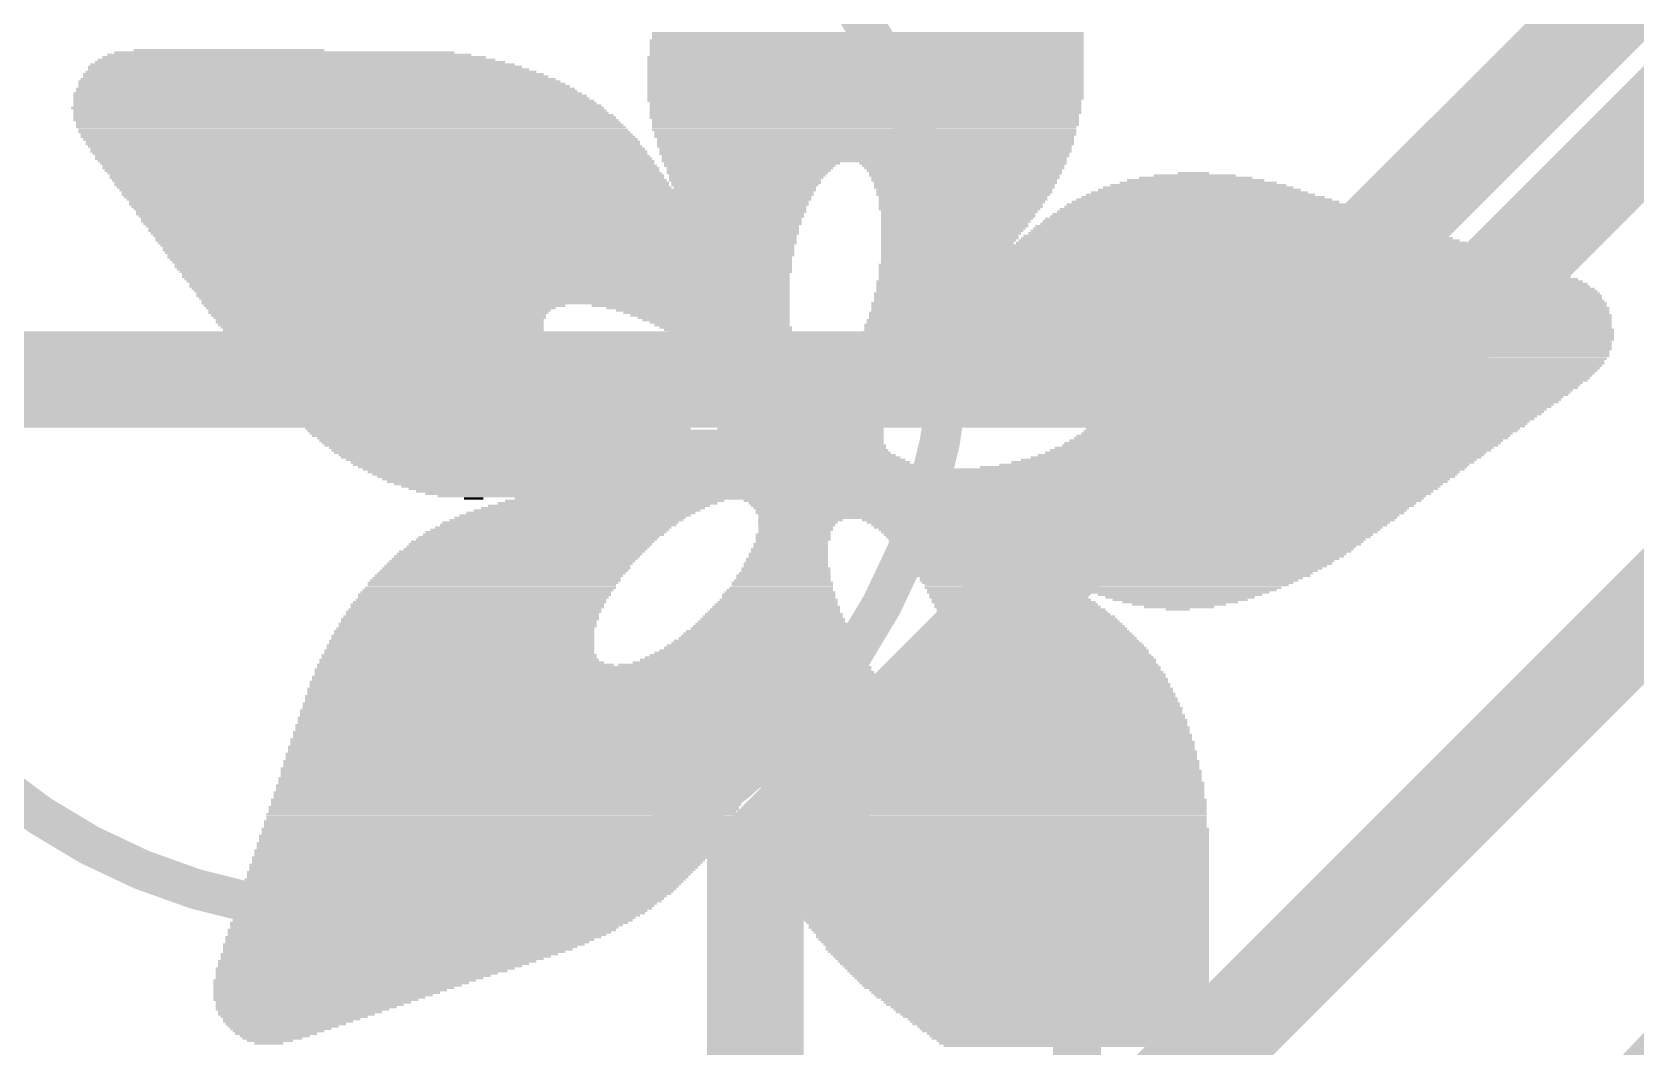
# Model space of a CAD drawing. Extents: x -21.9 to 21.9, y -25.4 to 25.4.
# Drawn here: x -12.95 to -7.88, y -4.65 to -1.44 of the extents above; entities that cross this region are included whole.
import ezdxf

# ---------------------------------------------------------------- set-up
doc = ezdxf.new("R2010")
doc.units = 0
for name, color, linetype in [('1', 12, 'CONTINUOUS'), ('16', 132, 'CONTINUOUS'), ('21', 253, 'CONTINUOUS'), ('52', 6, 'CONTINUOUS')]:
    doc.layers.add(name, color=color, linetype=linetype)

# ---------------------------------------------------------------- blocks, each defined once
blk = doc.blocks.new('RECT')
blk.add_solid([(-0.5, -0.5), (0.5, -0.5), (-0.5, 0.5), (0.5, 0.5)])

msp = doc.modelspace()

# ---------------------------------------------------------------- linework, layer by layer
at = {"layer": '1', "const_width": 0.3048}
for points in [[(-10.668, -4.064), (-6.096, 0.508)], [(-10.668, -11.938), (-10.668, -4.064)]]:
    msp.add_lwpolyline(points, dxfattribs=at)
at = {"layer": '1', "const_width": 0.1524}
for points in [[(-10.5918, -4.064, 1), (-10.7442, -4.064)], [(-10.7219, -4.0101, 1), (-10.6141, -4.1179)]]:
    msp.add_lwpolyline(points, format="xyb", dxfattribs=at)
at = {"layer": '16', "const_width": 0.3048}
for points in [[(-1.778, 2.794), (-10.922, -6.35)], [(-6.35, -0.254), (-8.636, -2.54)], [(-8.636, -2.54), (-14.986, -2.54)]]:
    msp.add_lwpolyline(points, dxfattribs=at)
at = {"layer": '16', "const_width": 0.1524}
for points in [[(-8.6899, -2.4861, 1), (-8.5821, -2.5939)], [(-8.636, -2.6162, 1), (-8.636, -2.4638)]]:
    msp.add_lwpolyline(points, format="xyb", dxfattribs=at)
at = {"layer": '21', "const_width": 0.127}
msp.add_lwpolyline([(-5.08, -1.778), (-10.16, -7.112)], dxfattribs=at)
at = {"layer": '52'}
for points, const_width in [([(-11.9, -4.23, 1), (-11.9, -0.53, 1), (-11.9, -4.23)], 0.127), ([(-9.6133, -4.5026, 1), (-9.6895, -4.5026)], 0.0762)]:
    msp.add_lwpolyline(points, format="xyb", dxfattribs=dict(at, const_width=const_width))
at = {"layer": '52', "const_width": 0.1524}
msp.add_lwpolyline([(-9.6514, -4.5026), (-9.6514, -5.5873)], dxfattribs=at)

# ---------------------------------------------------------------- block references
at = {"layer": '21'}
for p, xscale, yscale in [((-10.3162, -1.4681), 1.3716, 0.0076), ((-10.3124, -1.4453), 1.364, 0.0077), ((-10.3124, -1.4529), 1.364, 0.0076), ((-10.3124, -1.4605), 1.364, 0.0076), ((-12.126, -1.5214), 1.2115, 0.0077), ((-12.1412, -1.5138), 1.1506, 0.0076), ((-12.1564, -1.5062), 1.0744, 0.0076), ((-12.3317, -1.4986), 0.602, 0.0076), ((-10.32, -1.5214), 1.3792, 0.0077), ((-10.3162, -1.4757), 1.3716, 0.0076), ((-10.3162, -1.4834), 1.3716, 0.0077), ((-10.3162, -1.491), 1.3716, 0.0076), ((-10.3162, -1.4986), 1.3716, 0.0076), ((-10.3162, -1.5062), 1.3716, 0.0076), ((-10.3162, -1.5138), 1.3716, 0.0076), ((-12.065, -1.5748), 1.4554, 0.0076), ((-12.0726, -1.5672), 1.425, 0.0076), ((-12.0917, -1.5519), 1.3716, 0.0076), ((-12.0803, -1.5595), 1.3945, 0.0077), ((-12.0993, -1.5443), 1.3411, 0.0076), ((-12.1069, -1.5367), 1.2954, 0.0076), ((-12.1184, -1.5291), 1.2573, 0.0076), ((-10.32, -1.5291), 1.3792, 0.0076), ((-10.32, -1.5367), 1.3792, 0.0076), ((-10.32, -1.5443), 1.3792, 0.0076), ((-10.32, -1.5519), 1.3792, 0.0076), ((-10.32, -1.5595), 1.3792, 0.0077), ((-10.32, -1.5672), 1.3792, 0.0076), ((-10.32, -1.5748), 1.3792, 0.0076), ((-12.0269, -1.6205), 1.5774, 0.0076), ((-12.0459, -1.5977), 1.524, 0.0077), ((-12.0383, -1.6053), 1.5392, 0.0076), ((-12.0307, -1.6129), 1.5544, 0.0076), ((-12.0498, -1.59), 1.5011, 0.0076), ((-12.0574, -1.5824), 1.4707, 0.0076), ((-10.32, -1.5824), 1.3792, 0.0076), ((-10.32, -1.59), 1.3792, 0.0076), ((-10.32, -1.5977), 1.3792, 0.0077), ((-10.32, -1.6053), 1.3792, 0.0076), ((-10.32, -1.6129), 1.3792, 0.0076), ((-10.32, -1.6205), 1.3792, 0.0076), ((-12.0193, -1.6358), 1.6078, 0.0077), ((-12.0117, -1.6434), 1.6231, 0.0076), ((-12.0079, -1.651), 1.6307, 0.0076), ((-12.0003, -1.6586), 1.6459, 0.0076), ((-11.9964, -1.6662), 1.6536, 0.0076), ((-11.9888, -1.6739), 1.6688, 0.0077), ((-12.0231, -1.6281), 1.585, 0.0076), ((-10.32, -1.6281), 1.3792, 0.0076), ((-10.32, -1.6358), 1.3792, 0.0077), ((-10.32, -1.6434), 1.3792, 0.0076), ((-10.32, -1.651), 1.3792, 0.0076), ((-10.3238, -1.6586), 1.3716, 0.0076), ((-10.32, -1.6662), 1.364, 0.0076), ((-10.32, -1.6739), 1.364, 0.0077), ((-11.9888, -1.6815), 1.684, 0.0076), ((-11.9812, -1.6891), 1.684, 0.0076), ((-11.9774, -1.6967), 1.6917, 0.0076), ((-11.9698, -1.7043), 1.7069, 0.0076), ((-11.966, -1.712), 1.7145, 0.0077), ((-11.9622, -1.7196), 1.7221, 0.0076), ((-11.9545, -1.7272), 1.7222, 0.0076), ((-10.32, -1.6815), 1.364, 0.0076), ((-10.32, -1.6891), 1.364, 0.0076), ((-10.32, -1.6967), 1.364, 0.0076), ((-10.3238, -1.7043), 1.3564, 0.0076), ((-10.3238, -1.712), 1.3564, 0.0077), ((-10.32, -1.7196), 1.3488, 0.0076), ((-10.32, -1.7272), 1.3488, 0.0076), ((-11.9507, -1.7348), 1.7298, 0.0076), ((-11.9469, -1.7424), 1.7374, 0.0076), ((-11.9393, -1.7501), 1.7373, 0.0077), ((-11.9355, -1.7577), 1.7449, 0.0076), ((-11.9278, -1.7653), 1.745, 0.0076), ((-11.924, -1.7729), 1.7526, 0.0076), ((-10.3239, -1.7424), 1.3411, 0.0076), ((-10.3239, -1.7501), 1.3411, 0.0077), ((-10.32, -1.7348), 1.3488, 0.0076), ((-10.3201, -1.7577), 1.3335, 0.0076), ((-10.3201, -1.7653), 1.3335, 0.0076), ((-10.3239, -1.7729), 1.3259, 0.0076), ((-11.9164, -1.7805), 1.7526, 0.0076), ((-11.9088, -1.7882), 1.7526, 0.0077), ((-11.9088, -1.7958), 1.7526, 0.0076), ((-11.9012, -1.8034), 1.7526, 0.0076), ((-11.8935, -1.811), 1.7526, 0.0076), ((-11.8897, -1.8186), 1.7602, 0.0076), ((-11.8859, -1.8263), 1.7526, 0.0077), ((-10.32, -1.7805), 1.3182, 0.0076), ((-10.32, -1.7882), 1.3182, 0.0077), ((-10.32, -1.7958), 1.3182, 0.0076), ((-10.3238, -1.8034), 1.3106, 0.0076), ((-10.32, -1.811), 1.303, 0.0076), ((-10.32, -1.8186), 1.303, 0.0076), ((-10.3238, -1.8263), 1.2954, 0.0077), ((-11.8783, -1.8339), 1.7526, 0.0076), ((-11.8745, -1.8415), 1.7602, 0.0076), ((-11.8669, -1.8491), 1.7602, 0.0076), ((-11.8631, -1.8567), 1.7526, 0.0076), ((-11.8554, -1.8644), 1.7526, 0.0077), ((-11.8516, -1.872), 1.7602, 0.0076), ((-10.32, -1.8339), 1.2878, 0.0076), ((-10.3238, -1.8415), 1.2802, 0.0076), ((-10.3238, -1.8491), 1.2802, 0.0076), ((-10.6782, -1.8567), 0.5563, 0.0076), ((-10.6858, -1.8644), 0.541, 0.0077), ((-10.6858, -1.872), 0.5258, 0.0076), ((-10.0114, -1.8567), 0.6554, 0.0076), ((-10.0114, -1.8644), 0.64, 0.0077), ((-10.0076, -1.872), 0.6324, 0.0076), ((-11.8478, -1.8796), 1.7526, 0.0076), ((-11.8402, -1.8872), 1.7526, 0.0076), ((-11.8326, -1.8948), 1.7526, 0.0076), ((-11.8326, -1.9025), 1.7526, 0.0077), ((-11.825, -1.9101), 1.7526, 0.0076), ((-11.8173, -1.9177), 1.7526, 0.0076), ((-11.8173, -1.9253), 1.7526, 0.0076), ((-10.6896, -1.8796), 0.5182, 0.0076), ((-10.6934, -1.8872), 0.5106, 0.0076), ((-10.6934, -1.8948), 0.4953, 0.0076), ((-10.6972, -1.9025), 0.4876, 0.0077), ((-10.701, -1.9101), 0.48, 0.0076), ((-10.6972, -1.9177), 0.4724, 0.0076), ((-10.701, -1.9253), 0.4648, 0.0076), ((-10.0076, -1.8796), 0.6172, 0.0076), ((-10.0038, -1.8872), 0.6096, 0.0076), ((-10.0076, -1.8948), 0.602, 0.0076), ((-10.0038, -1.9025), 0.5944, 0.0077), ((-10.0076, -1.9101), 0.5868, 0.0076), ((-10.0038, -1.9177), 0.5791, 0.0076), ((-10.0076, -1.9253), 0.5715, 0.0076), ((-9.2684, -1.9253), 0.5563, 0.0076), ((-9.2684, -1.9177), 0.4953, 0.0076), ((-9.276, -1.9101), 0.4343, 0.0076), ((-9.276, -1.9025), 0.3581, 0.0077), ((-9.2798, -1.8948), 0.2591, 0.0076), ((-9.2837, -1.8872), 0.099, 0.0076), ((-11.8097, -1.9329), 1.7526, 0.0076), ((-11.5773, -1.9405), 2.2022, 0.0077), ((-11.5773, -1.9482), 2.187, 0.0076), ((-11.5773, -1.9558), 2.187, 0.0076), ((-11.5774, -1.9634), 2.1717, 0.0076), ((-11.5735, -1.971), 2.164, 0.0076), ((-11.5735, -1.9787), 2.1488, 0.0077), ((-10.701, -1.9329), 0.4496, 0.0076), ((-10.0076, -1.9329), 0.5715, 0.0076), ((-10.0076, -1.9405), 0.5562, 0.0077), ((-10.0076, -1.9482), 0.5562, 0.0076), ((-10.0114, -1.9558), 0.5486, 0.0076), ((-10.0114, -1.9634), 0.5334, 0.0076), ((-10.0114, -1.971), 0.5334, 0.0076), ((-10.0152, -1.9787), 0.5258, 0.0077), ((-9.2456, -1.9787), 0.8458, 0.0077), ((-9.2494, -1.971), 0.8078, 0.0076), ((-9.2532, -1.9634), 0.7696, 0.0076), ((-9.2608, -1.9558), 0.7239, 0.0076), ((-9.2646, -1.9482), 0.6858, 0.0076), ((-9.2646, -1.9405), 0.6401, 0.0077), ((-9.2684, -1.9329), 0.6019, 0.0076), ((-11.5735, -1.9863), 2.1488, 0.0076), ((-11.5735, -1.9939), 2.1336, 0.0076), ((-11.5697, -2.0015), 2.126, 0.0076), ((-11.5659, -2.0091), 2.1184, 0.0076), ((-11.5697, -2.0168), 2.1108, 0.0077), ((-11.5659, -2.0244), 2.1031, 0.0076), ((-10.0229, -2.0015), 0.5105, 0.0076), ((-10.019, -1.9863), 0.5182, 0.0076), ((-10.019, -1.9939), 0.5182, 0.0076), ((-10.0229, -2.0091), 0.4953, 0.0076), ((-10.0267, -2.0168), 0.4877, 0.0077), ((-10.0267, -2.0244), 0.4877, 0.0076), ((-9.2075, -2.0244), 1.0592, 0.0076), ((-9.219, -2.0168), 1.0211, 0.0077), ((-9.2227, -2.0091), 0.983, 0.0076), ((-9.2303, -2.0015), 0.9525, 0.0076), ((-9.2342, -1.9939), 0.9144, 0.0076), ((-9.2417, -1.9863), 0.8839, 0.0076), ((-11.5659, -2.032), 2.0879, 0.0076), ((-11.5659, -2.0396), 2.0879, 0.0076), ((-11.5621, -2.0472), 2.0803, 0.0076), ((-11.5621, -2.0549), 2.065, 0.0077), ((-11.5583, -2.0625), 2.0574, 0.0076), ((-11.5583, -2.0701), 2.0574, 0.0076), ((-11.5545, -2.0777), 2.0497, 0.0076), ((-10.0305, -2.032), 0.4801, 0.0076), ((-10.0343, -2.0396), 0.4725, 0.0076), ((-10.0381, -2.0472), 0.4648, 0.0076), ((-10.0381, -2.0549), 0.4648, 0.0077), ((-10.0419, -2.0625), 0.4572, 0.0076), ((-10.0457, -2.0701), 0.4496, 0.0076), ((-10.0495, -2.0777), 0.442, 0.0076), ((-9.158, -2.0777), 1.2954, 0.0076), ((-9.1693, -2.0701), 1.2573, 0.0076), ((-9.177, -2.0625), 1.2268, 0.0076), ((-9.1847, -2.0549), 1.1963, 0.0077), ((-9.1884, -2.0472), 1.1583, 0.0076), ((-9.196, -2.0396), 1.1277, 0.0076), ((-9.2036, -2.032), 1.0973, 0.0076), ((-11.5545, -2.0853), 2.0345, 0.0076), ((-11.5507, -2.093), 2.0269, 0.0077), ((-11.5507, -2.1006), 2.0269, 0.0076), ((-11.5469, -2.1082), 2.0193, 0.0076), ((-11.5469, -2.1158), 2.0041, 0.0076), ((-11.543, -2.1234), 1.9964, 0.0076), ((-11.543, -2.1311), 1.9964, 0.0077), ((-10.0572, -2.1006), 0.4267, 0.0076), ((-10.061, -2.1082), 0.4191, 0.0076), ((-10.0533, -2.0853), 0.4344, 0.0076), ((-10.0533, -2.093), 0.4344, 0.0077), ((-9.3332, -2.1158), 1.8745, 0.0076), ((-9.3218, -2.1234), 1.8974, 0.0076), ((-9.3065, -2.1311), 1.9279, 0.0077), ((-9.1313, -2.1082), 1.425, 0.0076), ((-9.1389, -2.1006), 1.3944, 0.0076), ((-9.1465, -2.093), 1.364, 0.0077), ((-9.1541, -2.0853), 1.3335, 0.0076), ((-11.5392, -2.1387), 1.9888, 0.0076), ((-11.5354, -2.1463), 1.9812, 0.0076), ((-11.5392, -2.1539), 1.9736, 0.0076), ((-11.5354, -2.1615), 1.966, 0.0076), ((-11.5316, -2.1692), 1.9584, 0.0077), ((-11.5278, -2.1768), 1.9507, 0.0076), ((-9.2418, -2.1768), 2.0726, 0.0076), ((-9.2951, -2.1387), 1.9507, 0.0076), ((-9.2837, -2.1463), 1.9736, 0.0076), ((-9.2722, -2.1539), 1.9965, 0.0076), ((-9.2608, -2.1615), 2.0193, 0.0076), ((-9.2494, -2.1692), 2.0422, 0.0077), ((-11.5278, -2.1844), 1.9507, 0.0076), ((-11.524, -2.192), 1.9431, 0.0076), ((-11.5202, -2.1996), 1.9355, 0.0076), ((-11.5202, -2.2073), 1.9203, 0.0077), ((-11.5202, -2.2149), 1.9203, 0.0076), ((-11.5164, -2.2225), 1.9127, 0.0076), ((-11.5125, -2.2301), 1.905, 0.0076), ((-9.1694, -2.2301), 2.2326, 0.0076), ((-9.1847, -2.2149), 2.1869, 0.0076), ((-9.2303, -2.1844), 2.0955, 0.0076), ((-9.2151, -2.192), 2.126, 0.0076), ((-9.2037, -2.1996), 2.1488, 0.0076), ((-9.1922, -2.2073), 2.1717, 0.0077), ((-9.1732, -2.2225), 2.2098, 0.0076), ((-11.5087, -2.2377), 1.8974, 0.0076), ((-11.5087, -2.2454), 1.8974, 0.0077), ((-11.5049, -2.253), 1.8898, 0.0076), ((-11.5011, -2.2606), 1.8822, 0.0076), ((-11.4973, -2.2682), 1.8746, 0.0076), ((-11.4973, -2.2758), 1.8746, 0.0076), ((-11.4935, -2.2835), 1.8669, 0.0077), ((-9.1465, -2.2682), 2.2936, 0.0076), ((-9.1427, -2.2758), 2.3012, 0.0076), ((-9.1427, -2.2835), 2.3012, 0.0077), ((-9.1504, -2.253), 2.2707, 0.0076), ((-9.1617, -2.2377), 2.2479, 0.0076), ((-9.1579, -2.2454), 2.2555, 0.0077), ((-9.1465, -2.2606), 2.2784, 0.0076), ((-11.4897, -2.2911), 1.8593, 0.0076), ((-11.4897, -2.2987), 1.8593, 0.0076), ((-11.8402, -2.3063), 1.143, 0.0076), ((-11.8517, -2.3139), 1.1049, 0.0076), ((-11.8555, -2.3216), 1.0821, 0.0077), ((-11.8593, -2.3292), 1.0745, 0.0076), ((-10.8725, -2.3063), 0.6249, 0.0076), ((-10.8496, -2.3139), 0.5792, 0.0076), ((-10.8344, -2.3216), 0.5487, 0.0077), ((-10.8229, -2.3292), 0.5258, 0.0076), ((-9.1389, -2.3292), 2.3394, 0.0076), ((-9.139, -2.2987), 2.3241, 0.0076), ((-9.139, -2.3063), 2.3241, 0.0076), ((-9.1351, -2.3139), 2.3318, 0.0076), ((-9.1351, -2.3216), 2.3318, 0.0077), ((-9.1389, -2.2911), 2.3088, 0.0076), ((-11.8593, -2.3368), 1.0591, 0.0076), ((-11.8555, -2.3444), 1.0515, 0.0076), ((-11.8555, -2.352), 1.0363, 0.0076), ((-11.8555, -2.3597), 1.0363, 0.0077), ((-11.8517, -2.3673), 1.0287, 0.0076), ((-11.8479, -2.3749), 1.0211, 0.0076), ((-11.844, -2.3825), 1.0134, 0.0076), ((-10.8115, -2.3368), 0.503, 0.0076), ((-10.8001, -2.3444), 0.4801, 0.0076), ((-10.7925, -2.352), 0.4649, 0.0076), ((-10.781, -2.3597), 0.442, 0.0077), ((-10.7734, -2.3673), 0.4268, 0.0076), ((-10.762, -2.3749), 0.4191, 0.0076), ((-10.7544, -2.3825), 0.4039, 0.0076), ((-9.1427, -2.3673), 2.3622, 0.0076), ((-9.1427, -2.3749), 2.3622, 0.0076), ((-9.1389, -2.3825), 2.3698, 0.0076), ((-9.1389, -2.352), 2.3546, 0.0076), ((-9.1389, -2.3597), 2.3546, 0.0077), ((-9.1351, -2.3368), 2.347, 0.0076), ((-9.1351, -2.3444), 2.347, 0.0076), ((-11.844, -2.3901), 1.0134, 0.0076), ((-11.8402, -2.3978), 1.0058, 0.0077), ((-11.8364, -2.4054), 0.9982, 0.0076), ((-11.8326, -2.413), 1.0058, 0.0076), ((-11.8288, -2.4206), 0.9982, 0.0076), ((-11.8212, -2.4282), 0.9983, 0.0076), ((-11.8173, -2.4359), 0.9906, 0.0077), ((-10.7467, -2.3901), 0.3886, 0.0076), ((-10.7429, -2.3978), 0.381, 0.0077), ((-10.7353, -2.4054), 0.3658, 0.0076), ((-10.7239, -2.413), 0.3581, 0.0076), ((-10.7201, -2.4206), 0.3505, 0.0076), ((-10.7125, -2.4282), 0.3353, 0.0076), ((-10.7087, -2.4359), 0.3277, 0.0077), ((-9.1579, -2.4359), 2.3927, 0.0077), ((-9.1541, -2.4206), 2.3851, 0.0076), ((-9.1541, -2.4282), 2.3851, 0.0076), ((-9.1466, -2.4054), 2.3851, 0.0076), ((-9.1466, -2.413), 2.3851, 0.0076), ((-9.1427, -2.3901), 2.3774, 0.0076), ((-9.1427, -2.3978), 2.3774, 0.0077), ((-11.8135, -2.4435), 0.9982, 0.0076), ((-11.8059, -2.4511), 0.9982, 0.0076), ((-11.8021, -2.4587), 0.9906, 0.0076), ((-11.7945, -2.4663), 0.9906, 0.0076), ((-11.7907, -2.474), 0.9982, 0.0077), ((-11.7831, -2.4816), 0.9983, 0.0076), ((-10.6972, -2.4435), 0.32, 0.0076), ((-10.6934, -2.4511), 0.3124, 0.0076), ((-10.6896, -2.4587), 0.3048, 0.0076), ((-10.6782, -2.4663), 0.2971, 0.0076), ((-10.6744, -2.474), 0.2895, 0.0077), ((-10.6667, -2.4816), 0.2896, 0.0076), ((-9.1847, -2.4816), 2.4003, 0.0076), ((-9.1771, -2.474), 2.4003, 0.0077), ((-9.1693, -2.4587), 2.4003, 0.0076), ((-9.1693, -2.4663), 2.4003, 0.0076), ((-9.1655, -2.4511), 2.3927, 0.0076), ((-9.1579, -2.4435), 2.3927, 0.0076), ((-11.7754, -2.4892), 0.9982, 0.0076), ((-11.7678, -2.4968), 0.9982, 0.0076), ((-11.764, -2.5044), 1.0058, 0.0076), ((-11.7564, -2.5121), 1.0058, 0.0077), ((-11.7488, -2.5197), 1.0059, 0.0076), ((-11.745, -2.5273), 1.0135, 0.0076), ((-11.7374, -2.5349), 1.0135, 0.0076), ((-10.6591, -2.4892), 0.2896, 0.0076), ((-10.6553, -2.4968), 0.282, 0.0076), ((-10.6477, -2.5044), 0.2819, 0.0076), ((-10.6401, -2.5121), 0.2819, 0.0077), ((-10.6286, -2.5197), 0.2896, 0.0076), ((-9.3942, -2.5273), 2.7432, 0.0076), ((-10.3429, -2.5349), 0.8306, 0.0076), ((-9.2227, -2.5197), 2.4155, 0.0076), ((-9.2113, -2.5121), 2.408, 0.0077), ((-9.2036, -2.5044), 2.4079, 0.0076), ((-9.196, -2.4968), 2.4079, 0.0076), ((-9.1884, -2.4892), 2.4079, 0.0076), ((-8.8799, -2.5349), 1.6993, 0.0076), ((-11.7297, -2.5425), 1.0134, 0.0076), ((-11.7183, -2.5501), 1.0211, 0.0077), ((-11.7107, -2.5578), 1.0211, 0.0076), ((-11.7031, -2.5654), 1.0363, 0.0076), ((-11.6955, -2.573), 1.0363, 0.0076), ((-11.684, -2.5806), 1.044, 0.0076), ((-11.6764, -2.5882), 1.0439, 0.0077), ((-10.381, -2.5501), 0.7391, 0.0077), ((-10.3619, -2.5425), 0.7772, 0.0076), ((-10.3924, -2.5578), 0.701, 0.0076), ((-10.4115, -2.573), 0.6477, 0.0076), ((-10.4, -2.5654), 0.6706, 0.0076), ((-10.4191, -2.5806), 0.6172, 0.0076), ((-10.4267, -2.5882), 0.602, 0.0077), ((-8.8646, -2.5425), 1.6536, 0.0076), ((-8.8608, -2.5501), 1.6154, 0.0077), ((-8.857, -2.5578), 1.5926, 0.0076), ((-8.8532, -2.5654), 1.5697, 0.0076), ((-8.8532, -2.573), 1.5393, 0.0076), ((-8.8532, -2.5806), 1.524, 0.0076), ((-8.8532, -2.5882), 1.5087, 0.0077), ((-11.665, -2.5959), 1.0515, 0.0076), ((-11.6573, -2.6035), 1.0516, 0.0076), ((-11.6459, -2.6111), 1.0592, 0.0076), ((-11.6345, -2.6187), 1.0668, 0.0076), ((-11.623, -2.6263), 1.0744, 0.0077), ((-11.6116, -2.634), 1.082, 0.0076), ((-10.4382, -2.6035), 0.5639, 0.0076), ((-10.4458, -2.6111), 0.5487, 0.0076), ((-10.4305, -2.5959), 0.5792, 0.0076), ((-10.4534, -2.6187), 0.5334, 0.0076), ((-10.4572, -2.6263), 0.5258, 0.0077), ((-10.4648, -2.634), 0.5106, 0.0076), ((-8.857, -2.5959), 1.4859, 0.0076), ((-8.857, -2.6035), 1.4707, 0.0076), ((-8.8608, -2.6111), 1.463, 0.0076), ((-8.8684, -2.6187), 1.4478, 0.0076), ((-8.8722, -2.6263), 1.4402, 0.0077), ((-8.8799, -2.634), 1.4249, 0.0076), ((-11.604, -2.6416), 1.0973, 0.0076), ((-11.5888, -2.6492), 1.1125, 0.0076), ((-11.5773, -2.6568), 1.1202, 0.0076), ((-11.5583, -2.6644), 1.1277, 0.0077), ((-11.5468, -2.6721), 1.1354, 0.0076), ((-11.5278, -2.6797), 1.1582, 0.0076), ((-11.5088, -2.6873), 1.1811, 0.0076), ((-10.5067, -2.6873), 0.503, 0.0076), ((-10.4991, -2.6797), 0.4877, 0.0076), ((-10.4915, -2.6721), 0.4877, 0.0076), ((-10.4801, -2.6568), 0.4953, 0.0076), ((-10.4839, -2.6644), 0.4877, 0.0077), ((-10.4725, -2.6492), 0.4953, 0.0076), ((-10.4686, -2.6416), 0.503, 0.0076), ((-8.9256, -2.6873), 1.3793, 0.0076), ((-8.9141, -2.6721), 1.3868, 0.0076), ((-8.9179, -2.6797), 1.3792, 0.0076), ((-8.9027, -2.6644), 1.3944, 0.0077), ((-8.8837, -2.6416), 1.4173, 0.0076), ((-8.8875, -2.6492), 1.4097, 0.0076), ((-8.8951, -2.6568), 1.3945, 0.0076), ((-11.4821, -2.6949), 1.2192, 0.0076), ((-11.1735, -2.7026), 1.8211, 0.0077), ((-11.1697, -2.7102), 1.8135, 0.0076), ((-11.1659, -2.7178), 1.8059, 0.0076), ((-11.1583, -2.7254), 1.7907, 0.0076), ((-11.1544, -2.733), 1.783, 0.0076), ((-11.1506, -2.7407), 1.7754, 0.0077), ((-10.5258, -2.6949), 0.5257, 0.0076), ((-9.0018, -2.7407), 1.3793, 0.0077), ((-8.9903, -2.733), 1.3716, 0.0076), ((-8.9751, -2.7254), 1.3716, 0.0076), ((-8.9675, -2.7178), 1.3716, 0.0076), ((-8.956, -2.7102), 1.364, 0.0076), ((-8.9446, -2.7026), 1.3716, 0.0077), ((-8.937, -2.6949), 1.3716, 0.0076), ((-11.143, -2.7483), 1.7755, 0.0076), ((-11.1354, -2.7559), 1.7603, 0.0076), ((-11.1277, -2.7635), 1.7602, 0.0076), ((-11.1201, -2.7711), 1.7602, 0.0076), ((-11.1049, -2.7788), 1.7602, 0.0077), ((-11.0935, -2.7864), 1.7679, 0.0076), ((-9.0855, -2.7864), 1.4249, 0.0076), ((-9.0704, -2.7788), 1.4097, 0.0077), ((-9.0551, -2.7711), 1.3944, 0.0076), ((-9.0399, -2.7635), 1.3945, 0.0076), ((-9.0284, -2.7559), 1.3868, 0.0076), ((-9.0094, -2.7483), 1.3792, 0.0076), ((-11.0782, -2.794), 1.7678, 0.0076), ((-11.063, -2.8016), 1.7679, 0.0076), ((-11.044, -2.8092), 1.7907, 0.0076), ((-11.0096, -2.8169), 1.8288, 0.0077), ((-10.1676, -2.8245), 3.4824, 0.0076), ((-10.1676, -2.8321), 3.4518, 0.0076), ((-10.1638, -2.8397), 3.429, 0.0076), ((-9.1884, -2.8169), 1.5393, 0.0077), ((-9.1541, -2.8092), 1.4859, 0.0076), ((-9.1275, -2.8016), 1.463, 0.0076), ((-9.1084, -2.794), 1.4402, 0.0076), ((-10.16, -2.8473), 3.4062, 0.0076), ((-10.16, -2.855), 3.3756, 0.0077), ((-10.1562, -2.8626), 3.3528, 0.0076), ((-10.1524, -2.8702), 3.3147, 0.0076), ((-10.1448, -2.8778), 3.2843, 0.0076), ((-10.1372, -2.8854), 3.2537, 0.0076), ((-10.1333, -2.8931), 3.2156, 0.0077), ((-10.1219, -2.9007), 3.1776, 0.0076), ((-10.1105, -2.9083), 3.1242, 0.0076), ((-11.5583, -2.9159), 0.0609, 0.0076), ((-11.162, -2.9388), 0.701, 0.0076), ((-11.1354, -2.9312), 0.6935, 0.0077), ((-11.1125, -2.9235), 0.6934, 0.0076), ((-9.9924, -2.9159), 2.8727, 0.0076), ((-9.6342, -2.9235), 2.1412, 0.0076), ((-9.6342, -2.9312), 2.1108, 0.0077), ((-9.6342, -2.9388), 2.0955, 0.0076), ((-11.284, -2.9921), 0.7467, 0.0076), ((-11.2649, -2.9845), 0.7392, 0.0076), ((-11.2535, -2.9769), 0.7315, 0.0076), ((-11.2383, -2.9693), 0.7315, 0.0077), ((-11.2192, -2.9616), 0.7239, 0.0076), ((-11.2002, -2.954), 0.7163, 0.0076), ((-11.1811, -2.9464), 0.7087, 0.0076), ((-9.638, -2.9464), 2.0726, 0.0076), ((-9.638, -2.954), 2.0574, 0.0076), ((-9.6418, -2.9616), 2.0498, 0.0076), ((-10.5258, -2.9845), 0.2667, 0.0076), ((-10.5334, -2.9921), 0.2515, 0.0076), ((-9.6456, -2.9693), 2.0269, 0.0077), ((-9.6494, -2.9769), 2.0193, 0.0076), ((-9.4894, -2.9845), 1.684, 0.0076), ((-9.4894, -2.9921), 1.6535, 0.0076), ((-11.3525, -3.0378), 0.762, 0.0076), ((-11.3373, -3.0302), 0.762, 0.0076), ((-11.3297, -3.0226), 0.762, 0.0076), ((-11.3182, -3.015), 0.7544, 0.0076), ((-11.3068, -3.0074), 0.7468, 0.0077), ((-11.2916, -2.9997), 0.7467, 0.0076), ((-10.5486, -3.0302), 0.2362, 0.0076), ((-10.5486, -3.0378), 0.2362, 0.0076), ((-10.5372, -2.9997), 0.2438, 0.0076), ((-10.541, -3.0074), 0.2362, 0.0077), ((-10.541, -3.015), 0.2362, 0.0076), ((-10.5448, -3.0226), 0.2286, 0.0076), ((-9.4856, -2.9997), 1.6307, 0.0076), ((-9.4894, -3.0074), 1.6078, 0.0077), ((-9.4856, -3.015), 1.585, 0.0076), ((-9.4856, -3.0226), 1.5697, 0.0076), ((-9.4894, -3.0302), 1.5469, 0.0076), ((-9.4894, -3.0378), 1.5316, 0.0076), ((-11.4135, -3.0912), 0.7772, 0.0076), ((-11.4059, -3.0836), 0.7773, 0.0077), ((-11.3944, -3.0759), 0.7696, 0.0076), ((-11.3868, -3.0683), 0.7696, 0.0076), ((-11.3792, -3.0607), 0.7696, 0.0076), ((-11.3716, -3.0531), 0.7696, 0.0076), ((-11.3601, -3.0455), 0.762, 0.0077), ((-10.5639, -3.0912), 0.2515, 0.0076), ((-10.5601, -3.0759), 0.2439, 0.0076), ((-10.5601, -3.0836), 0.2439, 0.0077), ((-10.5562, -3.0607), 0.2362, 0.0076), ((-10.5562, -3.0683), 0.2362, 0.0076), ((-10.5486, -3.0455), 0.2362, 0.0077), ((-10.5524, -3.0531), 0.2286, 0.0076), ((-9.4932, -3.0455), 1.5087, 0.0077), ((-9.4932, -3.0531), 1.4935, 0.0076), ((-9.4932, -3.0607), 1.4783, 0.0076), ((-9.497, -3.0683), 1.4555, 0.0076), ((-9.497, -3.0759), 1.4401, 0.0076), ((-9.497, -3.0836), 1.4249, 0.0077), ((-9.5008, -3.0912), 1.4021, 0.0076), ((-11.463, -3.1445), 0.7848, 0.0076), ((-11.4554, -3.1369), 0.7848, 0.0076), ((-11.4516, -3.1293), 0.7772, 0.0076), ((-11.444, -3.1217), 0.7773, 0.0077), ((-11.4364, -3.114), 0.7773, 0.0076), ((-11.4287, -3.1064), 0.7772, 0.0076), ((-11.4211, -3.0988), 0.7772, 0.0076), ((-10.5715, -3.1369), 0.2819, 0.0076), ((-10.5715, -3.1445), 0.2819, 0.0076), ((-10.5715, -3.1217), 0.2667, 0.0077), ((-10.5715, -3.1293), 0.2667, 0.0076), ((-10.5677, -3.1064), 0.2591, 0.0076), ((-10.5677, -3.114), 0.2591, 0.0076), ((-10.5639, -3.0988), 0.2515, 0.0076), ((-9.5008, -3.0988), 1.3869, 0.0076), ((-9.5085, -3.1064), 1.3716, 0.0076), ((-9.5123, -3.114), 1.3488, 0.0076), ((-9.5122, -3.1217), 1.3335, 0.0077), ((-9.5161, -3.1293), 1.3106, 0.0076), ((-9.5237, -3.1369), 1.2954, 0.0076), ((-9.5275, -3.1445), 1.2725, 0.0076), ((-11.4973, -3.1826), 0.7924, 0.0076), ((-11.5011, -3.1902), 0.7848, 0.0076), ((-11.4897, -3.175), 0.7925, 0.0076), ((-11.4859, -3.1674), 0.7849, 0.0076), ((-11.4783, -3.1598), 0.7849, 0.0077), ((-11.4707, -3.1521), 0.7849, 0.0076), ((-10.5829, -3.1826), 0.32, 0.0076), ((-10.5829, -3.1902), 0.32, 0.0076), ((-10.5829, -3.175), 0.3048, 0.0076), ((-10.5791, -3.1598), 0.2972, 0.0077), ((-10.5791, -3.1674), 0.2972, 0.0076), ((-10.5753, -3.1521), 0.2896, 0.0076), ((-9.5313, -3.1521), 1.2497, 0.0076), ((-9.5351, -3.1598), 1.2421, 0.0077), ((-9.5428, -3.1674), 1.2116, 0.0076), ((-9.5504, -3.175), 1.1964, 0.0076), ((-9.5542, -3.1826), 1.1734, 0.0076), ((-9.9047, -3.1902), 0.4572, 0.0076), ((-9.3256, -3.1902), 0.6858, 0.0076), ((-11.5393, -3.2436), 0.8001, 0.0076), ((-11.5354, -3.236), 0.7924, 0.0077), ((-11.524, -3.2207), 0.8001, 0.0076), ((-11.5278, -3.2283), 0.7925, 0.0076), ((-11.5202, -3.2131), 0.7925, 0.0076), ((-11.5126, -3.2055), 0.7925, 0.0076), ((-11.505, -3.1979), 0.7925, 0.0077), ((-10.5981, -3.2436), 0.381, 0.0076), ((-10.5943, -3.236), 0.3734, 0.0077), ((-10.5944, -3.2207), 0.3581, 0.0076), ((-10.5944, -3.2283), 0.3581, 0.0076), ((-10.5906, -3.2131), 0.3505, 0.0076), ((-10.5906, -3.2055), 0.3353, 0.0076), ((-10.5867, -3.1979), 0.3276, 0.0077), ((-9.8971, -3.1979), 0.4724, 0.0077), ((-9.8819, -3.2131), 0.4877, 0.0076), ((-9.8895, -3.2055), 0.4724, 0.0076), ((-9.8742, -3.2207), 0.4877, 0.0076), ((-9.8666, -3.2283), 0.5029, 0.0076), ((-9.859, -3.236), 0.503, 0.0077), ((-9.8514, -3.2436), 0.5182, 0.0076), ((-9.3256, -3.1979), 0.64, 0.0077), ((-9.3218, -3.2055), 0.602, 0.0076), ((-9.3256, -3.2131), 0.5638, 0.0076), ((-9.3256, -3.2207), 0.5182, 0.0076), ((-9.3256, -3.2283), 0.4724, 0.0076), ((-9.3256, -3.236), 0.4268, 0.0077), ((-9.3256, -3.2436), 0.3658, 0.0076), ((-11.5697, -3.2969), 0.8154, 0.0076), ((-11.5659, -3.2893), 0.8077, 0.0076), ((-11.5583, -3.2741), 0.8077, 0.0077), ((-11.5621, -3.2817), 0.8001, 0.0076), ((-11.5545, -3.2664), 0.8001, 0.0076), ((-11.5469, -3.2512), 0.8001, 0.0076), ((-11.5469, -3.2588), 0.8001, 0.0076), ((-10.6134, -3.2969), 0.4572, 0.0076), ((-10.6134, -3.2893), 0.442, 0.0076), ((-10.6096, -3.2817), 0.4343, 0.0076), ((-10.6096, -3.2741), 0.4191, 0.0077), ((-10.6058, -3.2664), 0.4115, 0.0076), ((-10.602, -3.2588), 0.4039, 0.0076), ((-10.602, -3.2512), 0.3887, 0.0076), ((-9.8438, -3.2512), 0.5181, 0.0076), ((-9.8399, -3.2588), 0.5257, 0.0076), ((-9.8285, -3.2664), 0.5334, 0.0076), ((-9.8247, -3.2741), 0.541, 0.0077), ((-9.8095, -3.2893), 0.5563, 0.0076), ((-9.8171, -3.2817), 0.541, 0.0076), ((-9.8056, -3.2969), 0.5639, 0.0076), ((-9.3294, -3.2512), 0.2972, 0.0076), ((-9.3294, -3.2588), 0.221, 0.0076), ((-9.3332, -3.2664), 0.0762, 0.0076), ((-11.5888, -3.335), 0.8229, 0.0076), ((-11.5888, -3.3426), 0.8229, 0.0076), ((-11.585, -3.3274), 0.8153, 0.0076), ((-11.5773, -3.3122), 0.8154, 0.0077), ((-11.5773, -3.3198), 0.8154, 0.0076), ((-11.5735, -3.3045), 0.8078, 0.0076), ((-10.6324, -3.3426), 0.5258, 0.0076), ((-10.6286, -3.335), 0.5182, 0.0076), ((-10.6249, -3.3274), 0.4953, 0.0076), ((-10.621, -3.3198), 0.4876, 0.0076), ((-10.6172, -3.3122), 0.48, 0.0077), ((-10.6172, -3.3045), 0.4648, 0.0076), ((-9.798, -3.3045), 0.5639, 0.0076), ((-9.7942, -3.3122), 0.5715, 0.0077), ((-9.7866, -3.3198), 0.5715, 0.0076), ((-9.7828, -3.3274), 0.5792, 0.0076), ((-9.779, -3.335), 0.5868, 0.0076), ((-9.7713, -3.3426), 0.5867, 0.0076), ((-11.604, -3.396), 0.8534, 0.0076), ((-11.6002, -3.3807), 0.8458, 0.0076), ((-11.6002, -3.3883), 0.8458, 0.0077), ((-11.5964, -3.3655), 0.8382, 0.0076), ((-11.5964, -3.3731), 0.8382, 0.0076), ((-11.5926, -3.3502), 0.8305, 0.0077), ((-11.5926, -3.3579), 0.8305, 0.0076), ((-10.6553, -3.396), 0.6324, 0.0076), ((-10.6477, -3.3883), 0.6172, 0.0077), ((-10.6477, -3.3807), 0.602, 0.0076), ((-10.6401, -3.3731), 0.5867, 0.0076), ((-10.6401, -3.3655), 0.5715, 0.0076), ((-10.6363, -3.3579), 0.5487, 0.0076), ((-10.6324, -3.3502), 0.541, 0.0077), ((-9.7675, -3.3502), 0.5943, 0.0077), ((-9.7637, -3.3579), 0.6019, 0.0076), ((-9.7561, -3.3655), 0.602, 0.0076), ((-9.7523, -3.3731), 0.6096, 0.0076), ((-9.7485, -3.3807), 0.6172, 0.0076), ((-9.7447, -3.3883), 0.6248, 0.0077), ((-9.7371, -3.396), 0.6248, 0.0076), ((-11.585, -3.4417), 0.9373, 0.0076), ((-11.1773, -3.4493), 1.7526, 0.0076), ((-11.604, -3.4264), 0.8839, 0.0077), ((-11.5964, -3.4341), 0.8991, 0.0076), ((-11.604, -3.4112), 0.8687, 0.0076), ((-11.604, -3.4188), 0.8687, 0.0076), ((-11.604, -3.4036), 0.8534, 0.0076), ((-10.7049, -3.4417), 0.7925, 0.0076), ((-10.6858, -3.4341), 0.7391, 0.0076), ((-10.6744, -3.4264), 0.7163, 0.0077), ((-10.6705, -3.4188), 0.6934, 0.0076), ((-10.6667, -3.4112), 0.6706, 0.0076), ((-10.6591, -3.4036), 0.6554, 0.0076), ((-9.7371, -3.4036), 0.6248, 0.0076), ((-9.7332, -3.4112), 0.6325, 0.0076), ((-9.7294, -3.4188), 0.6401, 0.0076), ((-9.7256, -3.4264), 0.6477, 0.0077), ((-9.7256, -3.4341), 0.6477, 0.0076), ((-9.718, -3.4417), 0.6477, 0.0076), ((-9.7142, -3.4493), 0.6553, 0.0076), ((-11.1735, -3.495), 1.8059, 0.0076), ((-11.1735, -3.4798), 1.7907, 0.0076), ((-11.1735, -3.4874), 1.7907, 0.0076), ((-11.1773, -3.4646), 1.7679, 0.0077), ((-11.1735, -3.4722), 1.7755, 0.0076), ((-11.1811, -3.4569), 1.7602, 0.0076), ((-9.7142, -3.4569), 0.6553, 0.0076), ((-9.7104, -3.4646), 0.663, 0.0077), ((-9.7066, -3.4722), 0.6706, 0.0076), ((-9.7066, -3.4798), 0.6706, 0.0076), ((-9.7028, -3.4874), 0.6782, 0.0076), ((-9.7028, -3.495), 0.6782, 0.0076), ((-11.1583, -3.5408), 1.8669, 0.0077), ((-11.1544, -3.5484), 1.8746, 0.0076), ((-11.1658, -3.5179), 1.8364, 0.0076), ((-11.162, -3.5255), 1.844, 0.0076), ((-11.1582, -3.5331), 1.8516, 0.0076), ((-11.1697, -3.5027), 1.8135, 0.0077), ((-11.1658, -3.5103), 1.8212, 0.0076), ((-9.6951, -3.5408), 0.7087, 0.0077), ((-9.6913, -3.5484), 0.7163, 0.0076), ((-9.699, -3.5027), 0.6858, 0.0077), ((-9.699, -3.5103), 0.6858, 0.0076), ((-9.6952, -3.5179), 0.6934, 0.0076), ((-9.6952, -3.5255), 0.6934, 0.0076), ((-9.6913, -3.5331), 0.7011, 0.0076), ((-11.1354, -3.5865), 1.9431, 0.0076), ((-10.7087, -3.6017), 2.7965, 0.0076), ((-11.1239, -3.5941), 1.966, 0.0076), ((-11.1354, -3.5789), 1.9279, 0.0077), ((-11.1468, -3.5636), 1.905, 0.0076), ((-11.143, -3.5712), 1.9126, 0.0076), ((-11.1506, -3.556), 1.8822, 0.0076), ((-9.7028, -3.5941), 0.7696, 0.0076), ((-9.6952, -3.5865), 0.7544, 0.0076), ((-9.6913, -3.5789), 0.7467, 0.0077), ((-9.6913, -3.5636), 0.7315, 0.0076), ((-9.6913, -3.5712), 0.7315, 0.0076), ((-9.6913, -3.556), 0.7163, 0.0076), ((-10.7124, -3.6322), 2.8194, 0.0076), ((-10.7086, -3.6398), 2.827, 0.0076), ((-10.7086, -3.6474), 2.827, 0.0076), ((-10.7125, -3.6093), 2.8041, 0.0076), ((-10.7086, -3.617), 2.8118, 0.0077), ((-10.7086, -3.6246), 2.8118, 0.0076), ((-11.4021, -3.7008), 1.4859, 0.0076), ((-10.7125, -3.6779), 2.8499, 0.0076), ((-10.7087, -3.6855), 2.8575, 0.0076), ((-10.7087, -3.6932), 2.8575, 0.0077), ((-10.7125, -3.6551), 2.8347, 0.0077), ((-10.7087, -3.6627), 2.8423, 0.0076), ((-10.7087, -3.6703), 2.8423, 0.0076), ((-9.9657, -3.7008), 1.3716, 0.0076), ((-11.4135, -3.7465), 1.4935, 0.0076), ((-11.4173, -3.7541), 1.4859, 0.0076), ((-11.4059, -3.7236), 1.4935, 0.0076), ((-11.4097, -3.7313), 1.4859, 0.0077), ((-11.4097, -3.7389), 1.4859, 0.0076), ((-11.4021, -3.7084), 1.4859, 0.0076), ((-11.4021, -3.716), 1.4859, 0.0076), ((-9.9581, -3.7465), 1.3869, 0.0076), ((-9.9581, -3.7541), 1.3869, 0.0076), ((-9.9657, -3.7084), 1.3716, 0.0076), ((-9.9619, -3.716), 1.3792, 0.0076), ((-9.9619, -3.7236), 1.3792, 0.0076), ((-9.9619, -3.7313), 1.3792, 0.0077), ((-9.9619, -3.7389), 1.3792, 0.0076), ((-11.4288, -3.7998), 1.4935, 0.0076), ((-11.425, -3.777), 1.4859, 0.0076), ((-11.425, -3.7846), 1.4859, 0.0076), ((-11.425, -3.7922), 1.4859, 0.0076), ((-11.4211, -3.7694), 1.4936, 0.0077), ((-11.4173, -3.7617), 1.4859, 0.0076), ((-9.9581, -3.7617), 1.3869, 0.0076), ((-9.9581, -3.7694), 1.3869, 0.0077), ((-9.9543, -3.777), 1.3945, 0.0076), ((-9.9543, -3.7846), 1.3945, 0.0076), ((-9.9543, -3.7922), 1.3945, 0.0076), ((-9.9543, -3.7998), 1.3945, 0.0076), ((-11.444, -3.8456), 1.4935, 0.0077), ((-11.4478, -3.8532), 1.4859, 0.0076), ((-11.4364, -3.8227), 1.4935, 0.0076), ((-11.4402, -3.8303), 1.4859, 0.0076), ((-11.4402, -3.8379), 1.4859, 0.0076), ((-11.4326, -3.8075), 1.4859, 0.0077), ((-11.4326, -3.8151), 1.4859, 0.0076), ((-9.9543, -3.8075), 1.3945, 0.0077), ((-9.9505, -3.8151), 1.4021, 0.0076), ((-9.9505, -3.8227), 1.4021, 0.0076), ((-9.9505, -3.8303), 1.4021, 0.0076), ((-9.9505, -3.8379), 1.4021, 0.0076), ((-9.9505, -3.8456), 1.4021, 0.0077), ((-9.9505, -3.8532), 1.4021, 0.0076), ((-11.4631, -3.8913), 1.4859, 0.0076), ((-11.4631, -3.8989), 1.4859, 0.0076), ((-11.4669, -3.9065), 1.4783, 0.0076), ((-11.4554, -3.8684), 1.4859, 0.0076), ((-11.4554, -3.876), 1.4859, 0.0076), ((-11.4554, -3.8837), 1.4859, 0.0077), ((-11.4478, -3.8608), 1.4859, 0.0076), ((-9.9505, -3.8608), 1.4021, 0.0076), ((-9.9466, -3.8684), 1.4097, 0.0076), ((-9.9466, -3.876), 1.4097, 0.0076), ((-9.9466, -3.8837), 1.4097, 0.0077), ((-9.9466, -3.8913), 1.4097, 0.0076), ((-9.9466, -3.8989), 1.4097, 0.0076), ((-9.9466, -3.9065), 1.4097, 0.0076), ((-11.4821, -3.937), 1.4783, 0.0076), ((-11.4821, -3.9446), 1.4783, 0.0076), ((-11.4859, -3.9522), 1.4707, 0.0076), ((-11.4707, -3.9141), 1.4859, 0.0076), ((-11.4745, -3.9218), 1.4783, 0.0077), ((-11.4745, -3.9294), 1.4783, 0.0076), ((-9.9466, -3.9141), 1.4097, 0.0076), ((-9.9428, -3.9218), 1.4021, 0.0077), ((-9.9428, -3.9294), 1.4021, 0.0076), ((-9.9428, -3.937), 1.4021, 0.0076), ((-9.9428, -3.9446), 1.4021, 0.0076), ((-9.9428, -3.9522), 1.4021, 0.0076), ((-11.5126, -4.0056), 1.4631, 0.0076), ((-11.5011, -3.9827), 1.4706, 0.0076), ((-11.5049, -3.9903), 1.463, 0.0076), ((-11.5087, -3.998), 1.4554, 0.0077), ((-11.4935, -3.9599), 1.4706, 0.0077), ((-11.4935, -3.9675), 1.4706, 0.0076), ((-11.4973, -3.9751), 1.463, 0.0076), ((-9.939, -3.9599), 1.4097, 0.0077), ((-9.9352, -3.9675), 1.402, 0.0076), ((-9.9352, -3.9751), 1.402, 0.0076), ((-9.9352, -3.9827), 1.402, 0.0076), ((-9.9352, -3.9903), 1.402, 0.0076), ((-9.9314, -3.998), 1.3944, 0.0077), ((-9.9314, -4.0056), 1.3944, 0.0076), ((-11.5392, -4.0513), 1.4402, 0.0076), ((-11.543, -4.0589), 1.4326, 0.0076), ((-11.5278, -4.0284), 1.4478, 0.0076), ((-11.5278, -4.0361), 1.4478, 0.0077), ((-11.5316, -4.0437), 1.4402, 0.0076), ((-11.5164, -4.0132), 1.4555, 0.0076), ((-11.5202, -4.0208), 1.4478, 0.0076), ((-9.9314, -4.0132), 1.3944, 0.0076), ((-9.9276, -4.0208), 1.3868, 0.0076), ((-9.9276, -4.0284), 1.3868, 0.0076), ((-9.9276, -4.0361), 1.3868, 0.0077), ((-9.9276, -4.0437), 1.3868, 0.0076), ((-9.9238, -4.0513), 1.3792, 0.0076), ((-9.9238, -4.0589), 1.3792, 0.0076), ((-11.5697, -4.097), 1.4097, 0.0076), ((-11.5735, -4.1046), 1.402, 0.0076), ((-11.5545, -4.0742), 1.4249, 0.0077), ((-11.5583, -4.0818), 1.4173, 0.0076), ((-11.5621, -4.0894), 1.4097, 0.0076), ((-11.5469, -4.0665), 1.4249, 0.0076), ((-9.92, -4.0665), 1.3716, 0.0076), ((-9.92, -4.0742), 1.3716, 0.0077), ((-9.92, -4.0818), 1.3716, 0.0076), ((-9.9162, -4.0894), 1.3639, 0.0076), ((-9.9162, -4.097), 1.3639, 0.0076), ((-9.9123, -4.1046), 1.3563, 0.0076), ((-11.6002, -4.1427), 1.3792, 0.0076), ((-11.604, -4.1504), 1.3716, 0.0077), ((-11.6078, -4.158), 1.364, 0.0076), ((-11.585, -4.1199), 1.3945, 0.0076), ((-11.5888, -4.1275), 1.3869, 0.0076), ((-11.5926, -4.1351), 1.3793, 0.0076), ((-11.5773, -4.1123), 1.3944, 0.0077), ((-9.9123, -4.1123), 1.3563, 0.0077), ((-9.9123, -4.1199), 1.3563, 0.0076), ((-9.9085, -4.1275), 1.3487, 0.0076), ((-9.9085, -4.1351), 1.3487, 0.0076), ((-9.9047, -4.1427), 1.3411, 0.0076), ((-9.9047, -4.1504), 1.3411, 0.0077), ((-9.9009, -4.158), 1.3335, 0.0076), ((-11.6345, -4.1885), 1.3411, 0.0077), ((-11.6421, -4.1961), 1.3259, 0.0076), ((-11.6459, -4.2037), 1.3182, 0.0076), ((-11.6231, -4.1732), 1.3487, 0.0076), ((-11.6154, -4.1656), 1.364, 0.0076), ((-11.6269, -4.1808), 1.3411, 0.0076), ((-9.9009, -4.1656), 1.3335, 0.0076), ((-9.8971, -4.1732), 1.3258, 0.0076), ((-9.8971, -4.1808), 1.3258, 0.0076), ((-9.8933, -4.1885), 1.3182, 0.0077), ((-9.8895, -4.1961), 1.3106, 0.0076), ((-9.8895, -4.2037), 1.3106, 0.0076), ((-11.6993, -4.257), 1.2573, 0.0076), ((-11.6764, -4.2342), 1.2878, 0.0076), ((-11.684, -4.2418), 1.2726, 0.0076), ((-11.6878, -4.2494), 1.265, 0.0076), ((-11.6535, -4.2113), 1.3182, 0.0076), ((-11.6611, -4.2189), 1.303, 0.0076), ((-11.6649, -4.2266), 1.2954, 0.0077), ((-9.8857, -4.2113), 1.303, 0.0076), ((-9.8857, -4.2189), 1.303, 0.0076), ((-9.8819, -4.2266), 1.2954, 0.0077), ((-9.878, -4.2342), 1.2877, 0.0076), ((-9.878, -4.2418), 1.2877, 0.0076), ((-9.8742, -4.2494), 1.2801, 0.0076), ((-9.8704, -4.257), 1.2725, 0.0076), ((-11.7488, -4.3028), 1.1887, 0.0077), ((-11.7602, -4.3104), 1.1658, 0.0076), ((-11.7221, -4.2799), 1.2268, 0.0076), ((-11.7297, -4.2875), 1.2116, 0.0076), ((-11.7374, -4.2951), 1.1963, 0.0076), ((-11.7069, -4.2647), 1.2421, 0.0077), ((-11.7145, -4.2723), 1.2268, 0.0076), ((-9.8666, -4.2647), 1.2649, 0.0077), ((-9.8666, -4.2723), 1.2649, 0.0076), ((-9.8628, -4.2799), 1.2573, 0.0076), ((-9.859, -4.2875), 1.2496, 0.0076), ((-9.8552, -4.2951), 1.242, 0.0076), ((-9.8552, -4.3028), 1.242, 0.0077), ((-9.8514, -4.3104), 1.2344, 0.0076), ((-11.825, -4.3561), 1.0668, 0.0076), ((-11.7792, -4.3256), 1.143, 0.0076), ((-11.7907, -4.3332), 1.1201, 0.0076), ((-11.7983, -4.3409), 1.1049, 0.0077), ((-11.8097, -4.3485), 1.082, 0.0076), ((-11.7678, -4.318), 1.1506, 0.0076), ((-9.8476, -4.318), 1.2268, 0.0076), ((-9.8438, -4.3256), 1.2192, 0.0076), ((-9.8399, -4.3332), 1.2115, 0.0076), ((-9.8399, -4.3409), 1.2115, 0.0077), ((-9.8361, -4.3485), 1.2039, 0.0076), ((-9.8323, -4.3561), 1.1963, 0.0076), ((-11.9012, -4.4018), 0.9449, 0.0076), ((-11.9126, -4.4094), 0.922, 0.0076), ((-11.8631, -4.379), 1.0059, 0.0077), ((-11.8745, -4.3866), 0.983, 0.0076), ((-11.886, -4.3942), 0.9601, 0.0076), ((-11.8364, -4.3637), 1.044, 0.0076), ((-11.8479, -4.3713), 1.0211, 0.0076), ((-9.8285, -4.3637), 1.1887, 0.0076), ((-9.8247, -4.3713), 1.1811, 0.0076), ((-9.8209, -4.379), 1.1734, 0.0077), ((-9.8171, -4.3866), 1.1658, 0.0076), ((-9.8133, -4.3942), 1.1582, 0.0076), ((-9.8095, -4.4018), 1.1506, 0.0076), ((-9.8057, -4.4094), 1.143, 0.0076), ((-11.9659, -4.4399), 0.8306, 0.0076), ((-11.9774, -4.4475), 0.8077, 0.0076), ((-11.9888, -4.4552), 0.7848, 0.0077), ((-12.0002, -4.4628), 0.762, 0.0076), ((-11.9279, -4.4171), 0.8915, 0.0077), ((-11.9393, -4.4247), 0.8687, 0.0076), ((-11.9507, -4.4323), 0.8458, 0.0076), ((-9.8018, -4.4171), 1.1353, 0.0077), ((-9.798, -4.4247), 1.1277, 0.0076), ((-9.7942, -4.4323), 1.1201, 0.0076), ((-9.7904, -4.4399), 1.1125, 0.0076), ((-9.7866, -4.4475), 1.1049, 0.0076), ((-9.7828, -4.4552), 1.0972, 0.0077), ((-9.779, -4.4628), 1.0896, 0.0076), ((-12.0117, -4.4704), 0.7391, 0.0076), ((-12.0231, -4.478), 0.7163, 0.0076), ((-12.0345, -4.4856), 0.6934, 0.0076), ((-12.046, -4.4933), 0.6705, 0.0077), ((-12.0574, -4.5009), 0.6477, 0.0076), ((-12.065, -4.5085), 0.6172, 0.0076), ((-9.7714, -4.4704), 1.0744, 0.0076), ((-9.7676, -4.478), 1.0668, 0.0076), ((-9.7637, -4.4856), 1.0591, 0.0076), ((-9.7599, -4.4933), 1.0515, 0.0077), ((-9.7523, -4.5009), 1.0363, 0.0076), ((-9.7485, -4.5085), 1.0287, 0.0076), ((-12.0764, -4.5161), 0.5944, 0.0076), ((-12.0879, -4.5237), 0.5715, 0.0076), ((-12.0993, -4.5314), 0.5486, 0.0077), ((-12.1069, -4.539), 0.5182, 0.0076), ((-12.1184, -4.5466), 0.4953, 0.0076), ((-12.126, -4.5542), 0.4649, 0.0076), ((-12.1336, -4.5618), 0.4343, 0.0076), ((-9.7447, -4.5161), 1.021, 0.0076), ((-9.7371, -4.5237), 1.0058, 0.0076), ((-9.7333, -4.5314), 0.9982, 0.0077), ((-9.7295, -4.539), 0.9906, 0.0076), ((-9.7218, -4.5466), 0.9753, 0.0076), ((-9.718, -4.5542), 0.9677, 0.0076), ((-9.7104, -4.5618), 0.9525, 0.0076), ((-12.145, -4.5694), 0.4114, 0.0077), ((-12.1526, -4.5771), 0.381, 0.0076), ((-12.1603, -4.5847), 0.3505, 0.0076), ((-12.1679, -4.5923), 0.3201, 0.0076), ((-12.1755, -4.5999), 0.2896, 0.0076), ((-12.1831, -4.6075), 0.259, 0.0077), ((-12.1869, -4.6152), 0.221, 0.0076), ((-9.7066, -4.5694), 0.9448, 0.0077), ((-9.7028, -4.5771), 0.9372, 0.0076), ((-9.6952, -4.5847), 0.922, 0.0076), ((-9.6914, -4.5923), 0.9144, 0.0076), ((-9.6875, -4.5999), 0.9067, 0.0076), ((-9.6799, -4.6075), 0.8915, 0.0077), ((-9.6761, -4.6152), 0.8839, 0.0076), ((-12.1946, -4.6228), 0.1905, 0.0076), ((-12.2022, -4.6304), 0.1447, 0.0076), ((-12.206, -4.638), 0.0915, 0.0076), ((-9.6723, -4.6228), 0.8763, 0.0076), ((-9.6647, -4.6304), 0.861, 0.0076), ((-9.6609, -4.638), 0.8534, 0.0076), ((-9.6533, -4.6456), 0.8382, 0.0077)]:
    msp.add_blockref('RECT', p, dxfattribs=dict(at, xscale=xscale, yscale=yscale))

doc.saveas('drawing.dxf')
